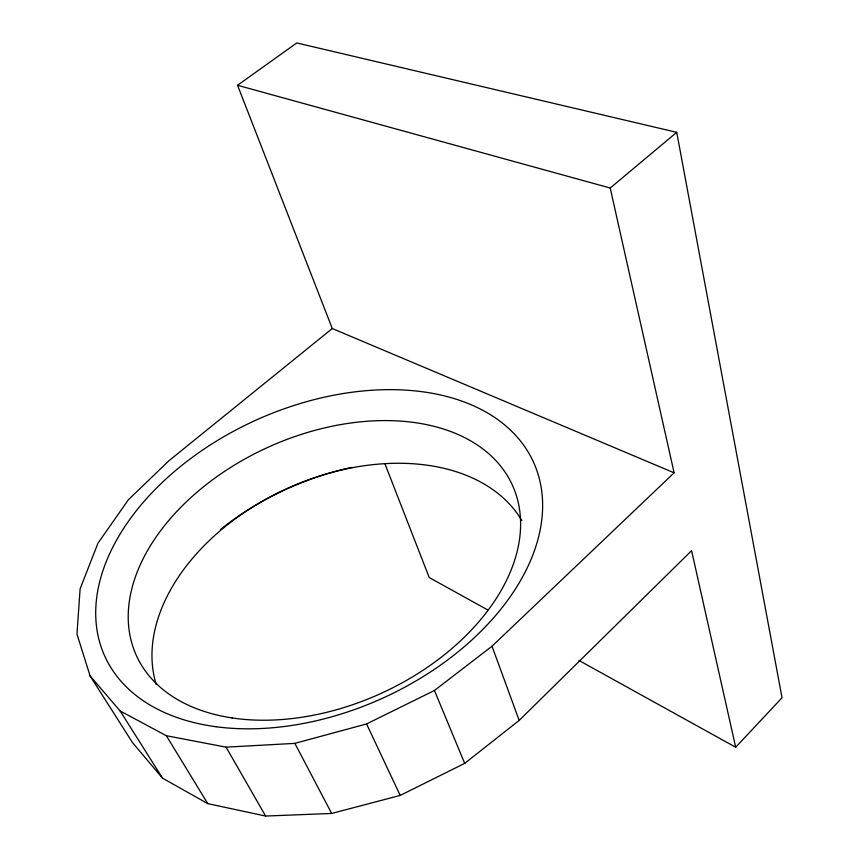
<?xml version="1.0" encoding="UTF-8"?>
<svg xmlns="http://www.w3.org/2000/svg" width="859" height="859" viewBox="0 0 859 859"><rect width="100%" height="100%" fill="white"/><g stroke="black" fill="none" stroke-linecap="round" stroke-linejoin="round"><path stroke-width="1.29" d="M578.945 660.453L735.691 747.244L782.034 697.766L676.731 132.329L296.763 42.95L237.556 85.277L332.272 328.535L674.122 472.826L492.014 646.226L434.439 690.475L366.578 723.944L294.852 743.368L226.078 747.169L166.335 735.712L120.131 710.962L90.088 675.915L76.966 634.06L80.123 588.791L97.98 543.167L128.388 499.766L168.987 460.692L332.272 328.535M90.088 675.915L132.576 742.691L162.566 778.19L207.781 803.637L265.614 816.05L331.681 813.452L400.187 795.423L464.687 763.372L519.18 720.411L691.592 550.683L735.691 747.244M237.556 85.277L610.212 188.024L676.731 132.329M487.708 609.933L429.221 577.538L384.961 463.871M120.131 710.962L162.566 778.19M166.335 735.712L207.781 803.637M226.078 747.169L265.614 816.05M294.852 743.368L331.681 813.452M366.578 723.944L400.187 795.423M434.439 690.475L464.687 763.372M492.014 646.226L519.18 720.411M610.212 188.024L674.122 472.826M156.166 684.387A201.027 136.366 -24.4 0 1 288.409 487.912A201.027 136.366 -24.4 0 1 521.896 520.629M220.344 529.584A225.133 154.523 -24.4 0 1 352.104 467.328M232.059 717.931A206.407 135.421 -24.3 0 0 520.5 519.287A206.407 135.421 -24.3 0 0 220.656 474.018A206.407 135.421 -24.3 0 0 232.059 717.931M216.06 726.735A235.28 152.762 -24.3 0 0 542.426 498.542A235.28 152.762 -24.3 0 0 198.998 452.532A235.28 152.762 -24.3 0 0 216.06 726.735"/></g></svg>
